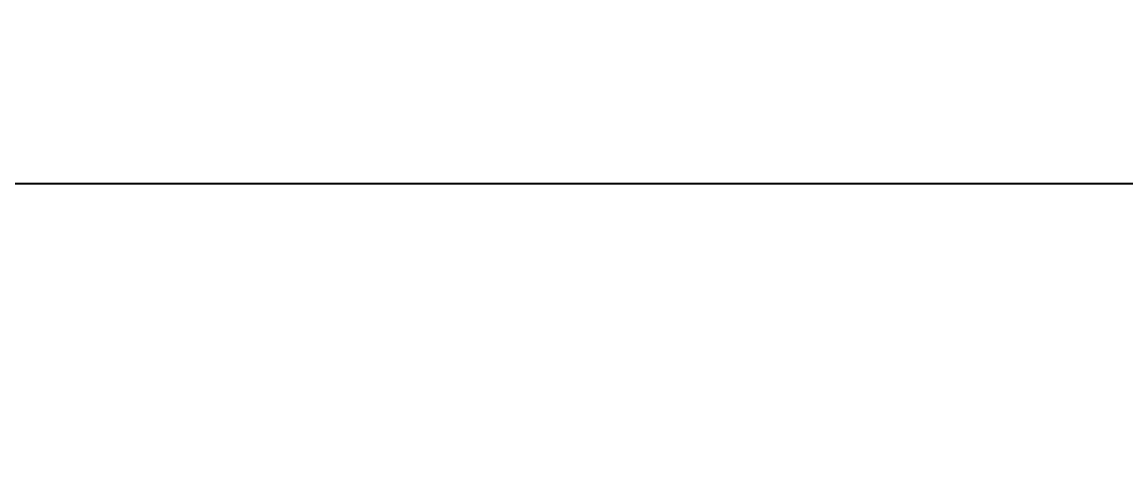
# Model space of a CAD drawing. Extents: x -2111 to 4214, y -25 to 2527.
# Drawn here: x -1780.7 to -1480.3, y 2004.6 to 2128.4 of the extents above; entities that cross this region are included whole.
import ezdxf

# ---------------------------------------------------------------- set-up
doc = ezdxf.new("R2010")
doc.units = 0
doc.header["$LTSCALE"] = 20
doc.header["$MEASUREMENT"] = 0
doc.layers.get('0').update_dxf_attribs({"linetype": 'CONTINUOUS'})
doc.layers.get('DEFPOINTS').update_dxf_attribs({"linetype": 'CONTINUOUS'})
doc.styles.get("Standard").update_dxf_attribs({"font": 'NanumGothic.ttf'})
doc.dimstyles.get("Standard").update_dxf_attribs({"dimtxt": 2.7, "dimasz": 2.5, "dimexe": 1.5, "dimexo": 1.5, "dimgap": 1.5, "dimtad": 1, "dimdec": 0, "dimlfac": 10, "dimzin": 0, "dimdsep": 46, "dimtxsty": 'Standard', "dimcen": 0, "dimclrt": 2, "dimadec": 0, "dimazin": 0, "dimtfac": 1, "dimtdec": 0, "dimtmove": 0, "dimatfit": 3, "dimfxl": 0, "dimtolj": 1, "dimtzin": 0, "dimarcsym": 0})

# ---------------------------------------------------------------- blocks, each defined once
blk = doc.blocks.new('*D66')
at = {"color": 3, "lineweight": -2}
for p, q in [((-1823.43, 1798.91), (-1823.43, 2090.98)), ((-1076.9, 1798.91), (-1076.9, 2090.98)), ((-1797.43, 2084.48), (-1102.9, 2084.48))]:
    blk.add_line(p, q, dxfattribs=at)
at = {"color": 3}
for points in [[(-1797.43, 2088.81), (-1797.43, 2080.15), (-1823.43, 2084.48)], [(-1102.9, 2088.81), (-1102.9, 2080.15), (-1076.9, 2084.48)]]:
    blk.add_solid(points, dxfattribs=at)
at = {"layer": 'DEFPOINTS', "color": 0}
for p in [(-1076.9, 2084.48), (-1823.43, 1796.96), (-1076.9, 1796.96)]:
    blk.add_point(p, dxfattribs=at)
at = {"color": 2, "insert": (-1450.17, 2111.35), "char_height": 26, "attachment_point": 5}
blk.add_mtext('\\A1;747', dxfattribs=at)

msp = doc.modelspace()

# ---------------------------------------------------------------- dimensions: what is measured, and where the dimension line sits
dim = msp.add_linear_dim(base=(-1076.9, 2084.48), p1=(-1823.43, 1796.96), p2=(-1076.9, 1796.96), dimstyle='Standard', override={"dimscale": 1.3, "dimtxt": 20, "dimasz": 20, "dimexe": 5, "dimgap": 10, "dimlfac": 1, "dimclrd": 3, "dimclre": 3, "dimarcsym": 1})
dim.commit()
dim.dimension.update_dxf_attribs({"geometry": '*D66', "text_midpoint": (-1450.17, 2084.48), "dimtype": 160})

doc.saveas('drawing.dxf')
